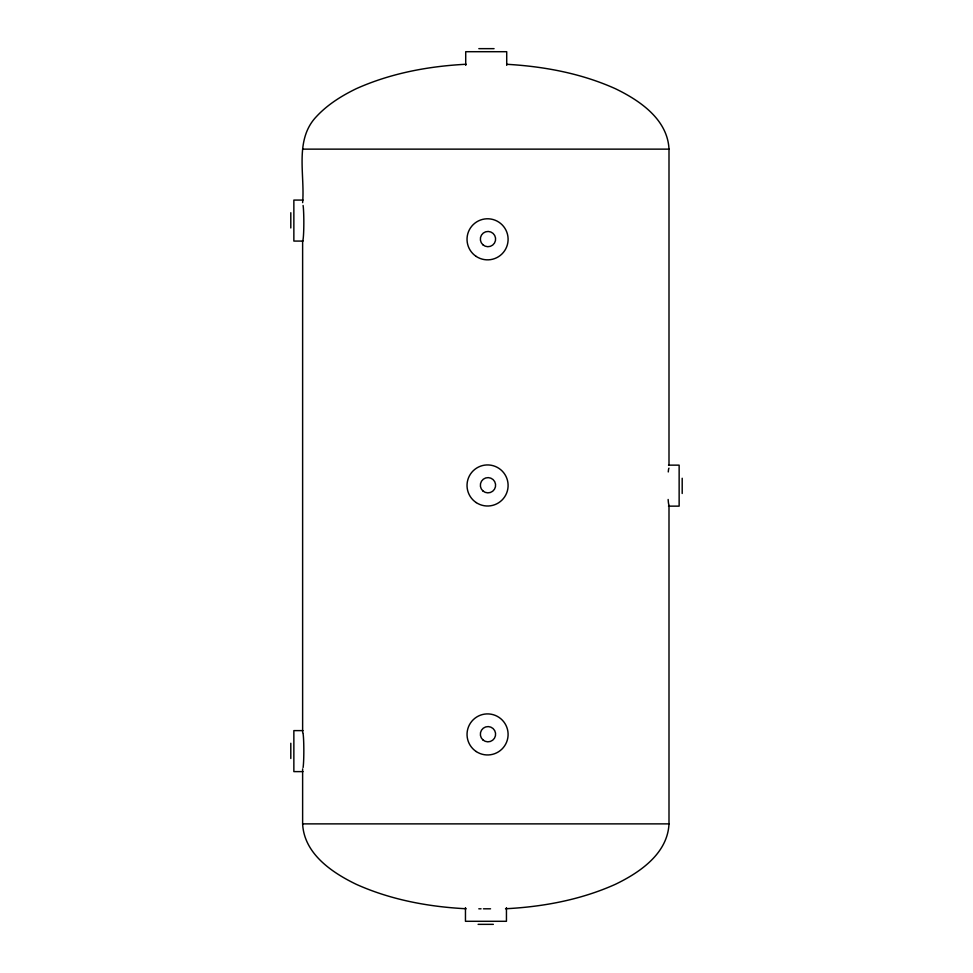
<?xml version="1.0" encoding="UTF-8"?>
<svg xmlns="http://www.w3.org/2000/svg" width="973" height="973" viewBox="0 0 973 973"><rect width="100%" height="100%" fill="white"/><g stroke="black" fill="none" stroke-linecap="round" stroke-linejoin="round"><path stroke-width="1.46" d="M302.627 202.615C305.036 174.118 294.247 139.589 316.566 116.432C327.706 104.476 341.681 95.78 356.276 88.689C390.769 73.218 428.509 66.2 466.103 64.254M668.147 499.477A18.341 1.204 -90 0 0 668.998 504.841L668.998 823.876C667.563 853.686 639.735 872.55 615.35 884.323C580.857 899.806 543.116 906.824 505.522 908.758M478.825 48.65L494.065 48.65M302.627 149.137L668.998 149.137L668.998 465.155M302.968 200.073L293.858 200.073L293.858 241.073L302.968 241.073M668.512 465.143L679.142 465.143L679.142 506.142L668.512 506.142M302.968 730.614L293.858 730.614L293.858 771.613L302.968 771.613M302.627 768.925L302.627 823.876L668.998 823.876M478.801 908.806L481.076 908.806M483.423 908.806L490.55 908.806M478.108 924.35L493.347 924.35M506.921 64.303C544.041 66.432 581.295 73.376 615.35 88.689C639.735 100.462 667.563 119.326 668.998 149.137M466.103 908.758C428.509 906.824 390.769 899.806 356.276 884.323C331.89 872.55 304.062 853.686 302.627 823.876M682.195 478.254L682.195 493.493M506.714 65.361L506.714 51.703L465.714 51.703L465.714 65.361M506.447 907.639L506.447 921.297L465.459 921.297L465.459 907.639M302.627 240.732L302.627 732.292A18.341 1.204 90 0 1 302.944 732.888M290.805 212.722L290.805 227.974M290.805 743.263L290.805 758.514M668.269 471.954A18.341 1.204 -90 0 1 668.998 468.171M303.089 205.473A18.341 1.204 90 0 1 303.807 226.004A18.341 1.204 90 0 1 302.627 240.757M303.089 733.654A18.341 1.204 90 0 1 303.831 750.609A18.341 1.204 90 0 1 303.089 767.551M482.888 739.894A7.638 7.638 0 0 0 495.452 735.77A7.638 7.638 0 0 0 485.6 726.953A7.638 7.638 0 0 0 482.888 739.894M476.198 751.533A20.542 20.542 0 0 0 508.064 735.722A20.542 20.542 0 0 0 478.448 716.031A20.542 20.542 0 0 0 476.198 751.533M482.888 490.927A7.638 7.638 0 0 0 495.452 486.804A7.638 7.638 0 0 0 485.6 477.986A7.638 7.638 0 0 0 482.888 490.927M476.198 502.579A20.542 20.542 0 0 0 508.064 486.768A20.542 20.542 0 0 0 478.448 467.064A20.542 20.542 0 0 0 476.198 502.579M482.888 244.77A7.638 7.638 0 0 0 495.452 240.647A7.638 7.638 0 0 0 485.6 231.829A7.638 7.638 0 0 0 482.888 244.77M476.198 256.422A20.542 20.542 0 0 0 508.064 240.611A20.542 20.542 0 0 0 478.448 220.907A20.542 20.542 0 0 0 476.198 256.422"/></g></svg>
